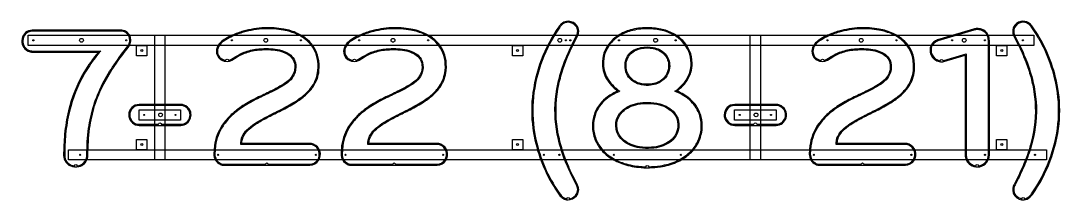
# Model space of a CAD drawing. Header units: millimetres. Extents: x -3 to 3042, y -1 to 523.
import ezdxf

# ---------------------------------------------------------------- set-up
doc = ezdxf.new("R2010")
doc.units = ezdxf.units.MM
for name, color, linetype in [('1_PRIEKIS', 7, 'Continuous'), ('2_GALAS', 2, 'Continuous'), ('3_REMAS', 1, 'Continuous')]:
    doc.layers.add(name, color=color, linetype=linetype)

# ---------------------------------------------------------------- blocks, each defined once
blk = doc.blocks.new('PRIEKIS')
at = {"layer": '1_PRIEKIS'}
for points in [[(1630.9, 497.9, 0.167744), (1621.4, 514.2, 0.220328), (1596, 521.9, 0.156293), (1580.2, 514, 0.055499), (1573.6, 506.3, 0.064514), (1521.6, 408.5, 0.06428), (1495.7, 300.3, 0.068182), (1499.2, 196.4, 0.09761), (1559.1, 37.7, 0.017671), (1575.3, 13.7, 0.080459), (1584.8, 4.6, 0.201735), (1606.7, 0.7, 0.223859), (1628.5, 17.1, 0.165039), (1630.9, 34.2, 0.069216), (1628.3, 42.5), (1615.8, 67.1, -0.021574), (1593.1, 118.8, -0.024568), (1578.3, 163.9, -0.037066), (1567.2, 221.2, -0.08251), (1573.2, 337.5, -0.030411), (1587.1, 386.8, -0.021064), (1603.5, 428.7, -0.01119), (1616.3, 456.1), (1628.5, 480.2, 0.106139), (1631.4, 493.2)], [(2902.5, 493.2, 0.110403), (2905.6, 479.8), (2918.1, 455.2, -0.021593), (2940.8, 403.5, -0.023886), (2955.3, 359.5, -0.037717), (2966.7, 301.1, -0.083135), (2960.5, 183.9, -0.036706), (2942.8, 124.1, -0.022126), (2922.1, 75.6, -0.010967), (2907, 45.3, 0.103527), (2902.6, 31.6, 0.20953), (2909.7, 10.8, 0.232221), (2935.8, 0.1, 0.164589), (2952.6, 7.3, 0.066891), (2960.3, 16, 0.064529), (3012.3, 113.8, 0.064282), (3038.2, 222, 0.068173), (3034.7, 325.9, 0.097602), (2974.8, 484.6, 0.017666), (2958.6, 508.6, 0.075504), (2949.6, 517.3, 0.213879), (2926.5, 521.5, 0.219022), (2905.4, 505, 0.069571), (2902.9, 497.9)], [(224.9, 432.1, 0.041828), (182, 371.9, 0.075265), (136.9, 259.8, 0.035528), (125.7, 192.3, 0.025679), (122.9, 129.9, 0.156769), (130, 109.4, 0.175594), (149.2, 97.2, 0.149541), (172.6, 98.8, 0.268466), (193.6, 125.4), (194.1, 131.2, -0.034304), (199, 208.7, -0.041598), (213.7, 274.7, -0.044416), (240.6, 339.3, -0.03085), (273, 393, -0.020691), (314, 448.3, 0.167057), (319.3, 464, 0.079153), (317.5, 477.6, 0.100765), (312.3, 486.8, 0.130987), (301.9, 493.8, 0.062555), (292.8, 495.8), (286.6, 496.2), (30.6, 496.1, 0.339535), (0.9, 471.6, 0.356874), (18.8, 434.8, 0.106707), (31.5, 432.1)], [(644.5, 165, -0.142318), (651.6, 189.5, -0.078358), (666, 206.5, -0.045767), (690.6, 224.4, -0.020565), (723, 242.5, -0.005091), (759.7, 260.9, 0.022062), (801.2, 283.9, 0.037189), (831.4, 306.1, 0.060556), (853.5, 330.7, 0.127653), (870.6, 378.1, 0.077363), (868.5, 415.6, 0.163489), (836.9, 468.3, 0.073391), (808.2, 486.6, 0.064114), (767.3, 499.3, 0.058046), (710.9, 503, 0.055273), (649, 493.2, 0.040413), (616.3, 481.1, 0.028624), (596.5, 470.9, 0.044178), (583.5, 461.3, 0.071836), (574.8, 450.8, 0.176609), (570.8, 428.5, 0.257139), (588.6, 407.2, 0.131963), (606, 405.1, 0.097435), (615.8, 408.7), (628.4, 416.4, -0.03529), (652.5, 428.5, -0.07059), (690.1, 437.8, -0.022287), (709.7, 439.1, -0.027246), (735.9, 438.4, -0.047228), (760.9, 433.8, -0.062291), (779.2, 425.7, -0.093751), (792.4, 413.6, -0.135181), (799.7, 394.3, -0.132279), (795.4, 367.3, -0.105825), (781.3, 349.1, -0.051468), (760.1, 334.1, -0.020055), (729.2, 317.7, -0.001756), (688.9, 298.3, 0.027521), (648.1, 275.4, 0.041688), (613.9, 249.1, 0.05819), (587.1, 218, 0.110548), (564.4, 158.7), (562.6, 133.6, 0.282974), (580.9, 104, 0.114033), (594, 100.9), (844, 100.9, 0.246304), (869.5, 115.4, 0.469719), (855, 162.7, 0.097845), (843.3, 165)], [(1017.2, 165, -0.142238), (1024.2, 189.5, -0.078359), (1038.7, 206.5, -0.045764), (1063.3, 224.4, -0.020552), (1095.7, 242.5, -0.005109), (1132.4, 260.9, 0.022056), (1173.9, 283.9, 0.037179), (1204, 306.1, 0.060547), (1226.2, 330.7, 0.127653), (1243.2, 378.1, 0.077405), (1241.2, 415.6, 0.163488), (1209.6, 468.3, 0.073396), (1180.8, 486.6, 0.064101), (1140, 499.3, 0.058048), (1083.5, 503, 0.055271), (1021.7, 493.2, 0.040417), (989, 481.1, 0.028581), (969.2, 470.9, 0.044165), (956.2, 461.3, 0.071822), (947.5, 450.8, 0.176654), (943.5, 428.5, 0.257121), (961.3, 407.2, 0.131952), (978.6, 405.1, 0.097453), (988.4, 408.7), (1001.1, 416.4, -0.035263), (1025.1, 428.5, -0.070588), (1062.8, 437.8, -0.022289), (1082.4, 439.1, -0.027248), (1108.6, 438.4, -0.047228), (1133.6, 433.8, -0.062295), (1151.9, 425.7, -0.093737), (1165.1, 413.6, -0.135107), (1172.4, 394.3, -0.132365), (1168.1, 367.3, -0.105807), (1154, 349.1, -0.051439), (1132.8, 334.1, -0.020083), (1101.8, 317.7, -0.001757), (1061.6, 298.3, 0.027529), (1020.8, 275.4, 0.041673), (986.5, 249.1, 0.058197), (959.8, 218, 0.110531), (937.1, 158.7), (935.3, 133.6, 0.282934), (953.5, 104, 0.114021), (966.7, 100.9), (1216.7, 100.9, 0.246317), (1242.1, 115.4, 0.469691), (1227.7, 162.7, 0.097845), (1216, 165)], [(1919.2, 318.1, 0.06082), (1943.6, 341.6, 0.093174), (1959.9, 372.5, 0.077329), (1963.7, 400, 0.19771), (1936.1, 465.8, 0.079737), (1908, 486.4, 0.069718), (1871.5, 499.3, 0.055878), (1830.7, 503.3, 0.066479), (1783, 496.7, 0.071137), (1747.3, 480.8, 0.084033), (1720.4, 456.5, 0.172973), (1700.8, 396.9, 0.143356), (1715.5, 349.8, 0.060033), (1732.5, 329.5, 0.028739), (1745.9, 318.1, 0.057609), (1715.3, 300.8, 0.058221), (1694.8, 281.5, 0.155841), (1672.1, 225.1, 0.089508), (1675.9, 186.4, 0.093907), (1693.8, 150.8, 0.075252), (1719.3, 126, 0.07315), (1757.7, 105.9, 0.062556), (1806.6, 95.1, 0.061629), (1870.6, 96.6, 0.061546), (1917.3, 109.8, 0.074797), (1954.4, 132.8, 0.086743), (1980, 164, 0.135003), (1993.3, 219, 0.069263), (1988.7, 247.8, 0.124275), (1963, 289.5, 0.059918), (1939.3, 307.8, 0.036403)], [(2388.6, 165, -0.142245), (2395.7, 189.5, -0.078379), (2410.2, 206.5, -0.045758), (2434.7, 224.4, -0.02057), (2467.1, 242.5, -0.005092), (2503.8, 260.9, 0.022063), (2545.3, 283.9, 0.037187), (2575.5, 306.1, 0.060524), (2597.6, 330.7, 0.127642), (2614.7, 378.1, 0.077407), (2612.7, 415.6, 0.163497), (2581, 468.3, 0.073389), (2552.3, 486.6, 0.064104), (2511.5, 499.3, 0.058049), (2455, 503, 0.05527), (2393.1, 493.2, 0.040416), (2360.4, 481.1, 0.028583), (2340.7, 470.9, 0.044176), (2327.6, 461.3, 0.071806), (2318.9, 450.8, 0.176669), (2314.9, 428.5, 0.257108), (2332.7, 407.2, 0.131956), (2350.1, 405.1, 0.097451), (2359.9, 408.7), (2372.5, 416.4, -0.035302), (2396.6, 428.5, -0.070587), (2434.2, 437.8, -0.022289), (2453.8, 439.1, -0.027246), (2480.1, 438.4, -0.047236), (2505.1, 433.8, -0.062291), (2523.3, 425.7, -0.093745), (2536.6, 413.6, -0.13516), (2543.8, 394.3, -0.132368), (2539.5, 367.3, -0.105818), (2525.4, 349.1, -0.051443), (2504.2, 334.1, -0.020074), (2473.3, 317.7, -0.001755), (2433, 298.3, 0.027519), (2392.2, 275.4, 0.041698), (2358, 249.1, 0.0582), (2331.2, 218, 0.110535), (2308.5, 158.7), (2306.7, 133.6, 0.282903), (2325, 104, 0.114033), (2338.2, 100.9), (2588.2, 100.9, 0.2463), (2613.6, 115.4, 0.469729), (2599.1, 162.7, 0.097864), (2587.4, 165)], [(2763.1, 423.2), (2763.1, 131, 0.239662), (2778.7, 102.5, 0.341725), (2821.6, 104.6, 0.22111), (2834.3, 131.8), (2834.3, 466.2, 0.090685), (2831.2, 480.8, 0.217064), (2811.3, 498.9, 0.088627), (2798.2, 500.9, 0.067761), (2787.9, 498.9), (2682.6, 467.4, 0.089109), (2670.8, 461.1, 0.178721), (2661.1, 444.4, 0.094032), (2661, 430.4, 0.248335), (2680.8, 406.4, 0.104525), (2694.6, 403.6, 0.05801), (2701.3, 404.8)], [(1777.1, 365.3, -0.106957), (1770.5, 386, -0.081776), (1771.7, 405.1, -0.218255), (1795.3, 435.5, -0.078615), (1814.2, 442.2, -0.09518), (1849.4, 442.4, -0.06659), (1867.1, 436.4, -0.086864), (1882.2, 425.1, -0.197091), (1894.9, 391.1, -0.106702), (1889.8, 369.3, -0.126725), (1873.6, 350, -0.080482), (1856.3, 341.3, -0.069897), (1836, 337.8, -0.079824), (1809.7, 340.9, -0.078498), (1791.9, 349.3, -0.107527)], [(313.8, 243.2, 0.360992), (344.2, 217.8), (466.1, 217.8, 0.315206), (494.8, 239.3, 0.299277), (485.4, 271.4, 0.179779), (465.3, 278.9), (344.2, 278.9, 0.411125), (313.3, 248.1)], [(1913, 187.4, -0.100797), (1894.8, 169.5, -0.07226), (1872.2, 158.9, -0.059083), (1844.3, 153.6, -0.057807), (1809.5, 154.9, -0.055376), (1784.9, 161.8, -0.071215), (1764.4, 173.9, -0.086492), (1750.4, 190.1, -0.345394), (1759.7, 257.4, -0.084578), (1779.4, 271.1, -0.068178), (1805, 279.4, -0.050888), (1834.1, 281.9, -0.061417), (1868.2, 277.6, -0.066561), (1891.8, 267.8, -0.083841), (1909.6, 252.8, -0.330639)], [(2057.9, 243.2, 0.360981), (2088.3, 217.8), (2210.2, 217.8, 0.3152), (2238.9, 239.3, 0.299323), (2229.6, 271.4, 0.179777), (2209.4, 278.9), (2088.3, 278.9, 0.411118), (2057.5, 248.1)]]:
    blk.add_lwpolyline(points, format="xyb", close=True, dxfattribs=at)
blk = doc.blocks.new('GALAS')
at = {"layer": '2_GALAS'}
for points in [[(1596.4, 3.3, -0.924752), (1604.4, 3.3, 0.239113), (1625.8, 18.5, 0.165477), (1628, 33.7, 0.069066), (1625.6, 41.2), (1613.1, 65.8, -0.021579), (1590.3, 117.7, -0.024574), (1575.4, 163.1, -0.037073), (1564.2, 220.9, -0.082503), (1570.3, 338.2, -0.030407), (1584.2, 387.8, -0.021424), (1601.1, 430.7, -0.010845), (1613.6, 457.4), (1625.8, 481.5, 0.104984), (1628.4, 493.1), (1628, 497.4, 0.166896), (1619.4, 512, 0.219926), (1596.5, 519, 0.156865), (1582.2, 511.8, 0.055793), (1576, 504.5, 0.064518), (1524.4, 407.4, 0.064275), (1498.7, 300, 0.068188), (1502.2, 196.9, 0.097606), (1561.7, 39.3, 0.017587), (1577.7, 15.5, 0.080056), (1586.5, 7.1, 0.105231)], [(2937.5, 3.3, 0.145434), (2950.7, 9.6, 0.067253), (2957.9, 17.8, 0.064533), (3009.5, 114.9, 0.064277), (3035.2, 222.3, 0.068179), (3031.7, 325.4, 0.097599), (2972.2, 483, 0.017583), (2956.2, 506.8, 0.080256), (2947.4, 515.1, 0.208072), (2927.2, 518.5, 0.2186), (2908, 503.7, 0.068329), (2905.9, 497.5), (2905.5, 493.1, 0.109097), (2908.3, 481.1), (2920.8, 456.5, -0.021597), (2943.6, 404.6, -0.023891), (2958.2, 360.3, -0.037724), (2969.7, 301.4, -0.083127), (2963.4, 183.3, -0.036698), (2945.6, 123, -0.022122), (2924.9, 74.3, -0.010221), (2909.9, 44.3, 0.109505), (2905.6, 31.1, 0.207508), (2912, 12.8, 0.176852), (2929.5, 3.3, -0.926823)], [(231.4, 435.1, 0.012258), (215.5, 415.7, 0.033461), (183.1, 367.7, 0.073312), (139.9, 259.1, 0.035533), (128.7, 192.1, 0.025648), (125.9, 130, 0.156485), (132.4, 111.2, 0.175866), (149.9, 100.1, 0.029374), (154.2, 99.4, -0.947935), (162.2, 99.4, 0.0866), (173.6, 102.5, 0.247513), (190.7, 125.8), (191.1, 131.3, -0.034258), (196, 209.1, -0.041602), (210.9, 275.6, -0.044408), (238, 340.7, -0.030844), (270.5, 394.7, -0.020681), (311.6, 450.1, 0.167611), (316.3, 464.1, 0.078973), (314.6, 476.7, 0.100498), (310.1, 484.8, 0.1316), (300.8, 490.9, 0.062153), (292.5, 492.8), (286.6, 493.2), (30.7, 493.1, 0.339726), (3.8, 470.9, 0.356572), (20, 437.5, 0.106851), (31.5, 435.1)], [(605.7, 408.1, 0.095187), (614.2, 411.2), (626.9, 419, -0.035323), (651.3, 431.3, -0.070548), (689.8, 440.8, -0.022271), (709.6, 442.1, -0.027283), (736.2, 441.4, -0.047304), (761.8, 436.6, -0.062436), (780.8, 428.3, -0.090371), (794.5, 415.9, -0.138711), (802.7, 394.7, -0.128659), (798.4, 366.7, -0.108834), (783.2, 346.8, -0.051403), (761.6, 331.5, -0.020045), (730.5, 315, -0.001757), (690.2, 295.6, 0.027509), (649.8, 272.9, 0.041664), (615.9, 246.9, 0.058163), (589.6, 216.3, 0.11037), (567.4, 158.4), (565.6, 133.5, 0.28183), (582.2, 106.7, 0.114162), (594.1, 103.9), (714.2, 103.9, -0.999367), (722.2, 103.9), (843.9, 103.9, 0.246604), (866.9, 117.1, 0.46947), (853.8, 160, 0.097992), (843.3, 162), (641.5, 162, -0.016904), (641.6, 167.8, -0.127396), (649, 191.1, -0.078227), (664.1, 208.7, -0.045724), (689, 226.9, -0.020555), (721.6, 245.1, -0.005091), (758.3, 263.5, 0.022047), (799.6, 286.5, 0.037156), (829.4, 308.3, 0.060495), (851, 332.4, 0.12771), (867.6, 378.4, 0.077312), (865.6, 415, 0.163553), (834.9, 466, 0.073448), (806.9, 483.9, 0.064145), (766.8, 496.3, 0.058058), (711, 500, 0.055256), (649.8, 490.3, 0.040454), (617.5, 478.4, 0.028567), (598.1, 468.3, 0.044006), (585.5, 459.1, 0.071524), (577.4, 449.3, 0.176084), (573.7, 429.1, 0.257521), (589.7, 410, 0.067584), (597.7, 408, -0.935496)], [(978.4, 408.1, 0.095226), (986.9, 411.2), (999.6, 419, -0.035297), (1024, 431.3, -0.070547), (1062.5, 440.8, -0.022273), (1082.3, 442.1, -0.027285), (1108.9, 441.4, -0.047303), (1134.5, 436.6, -0.06244), (1153.5, 428.3, -0.090354), (1167.2, 415.9, -0.138637), (1175.3, 394.7, -0.132785), (1170.8, 366, -0.105598), (1155.9, 346.8, -0.051373), (1134.3, 331.5, -0.020073), (1103.2, 315, -0.001759), (1062.9, 295.6, 0.027516), (1022.4, 272.9, 0.041649), (988.6, 246.9, 0.058169), (962.3, 216.3, 0.110352), (940.1, 158.4), (938.3, 133.5, 0.281785), (954.9, 106.7, 0.114149), (966.7, 103.9), (1086.9, 103.9, -0.999367), (1094.9, 103.9), (1216.6, 103.9, 0.246616), (1239.6, 117.1, 0.469441), (1226.5, 160, 0.097992), (1216, 162), (1014.1, 162, -0.016891), (1014.2, 167.8, -0.130671), (1022.1, 191.7, -0.075756), (1036.7, 208.7, -0.04572), (1061.7, 226.9, -0.020542), (1094.3, 245.1, -0.005108), (1131, 263.5, 0.022042), (1172.3, 286.5, 0.037145), (1202.1, 308.3, 0.060486), (1223.7, 332.4, 0.127711), (1240.3, 378.4, 0.077355), (1238.3, 415, 0.163552), (1207.6, 466, 0.073452), (1179.6, 483.9, 0.064132), (1139.5, 496.3, 0.058061), (1083.7, 500, 0.055253), (1022.5, 490.3, 0.040458), (990.2, 478.4, 0.028523), (970.8, 468.3, 0.043992), (958.2, 459.1, 0.071509), (950.1, 449.3, 0.176133), (946.4, 429.1, 0.257502), (962.4, 410, 0.067572), (970.4, 408, -0.935532)], [(1913.3, 317.4, 0.011296), (1921.5, 323.7, 0.051438), (1941.2, 343.4, 0.093105), (1957, 373.4, 0.077416), (1960.7, 400, 0.195572), (1934.5, 463.1, 0.079931), (1907.3, 483.3, 0.071382), (1870.9, 496.4, 0.055913), (1830.7, 500.3, 0.066449), (1783.8, 493.8, 0.071093), (1748.9, 478.3, 0.083985), (1722.8, 454.7, 0.173039), (1703.8, 397, 0.143425), (1718, 351.4, 0.060091), (1734.6, 331.7, 0.027712), (1747.2, 320.9), (1751.8, 317.4, 0.013237), (1741, 312.6, 0.048267), (1716.5, 298, 0.056738), (1697.1, 279.6, 0.155887), (1675.1, 224.9, 0.089492), (1678.7, 187.2, 0.093943), (1696.2, 152.6, 0.075294), (1721.1, 128.4, 0.073182), (1758.8, 108.7, 0.062578), (1806.9, 98.1, 0.020881), (1828.4, 96.8, -0.993032), (1836.4, 96.8, 0.034366), (1871.1, 99.7, 0.060283), (1916.1, 112.5, 0.074759), (1952.5, 135.1, 0.086708), (1977.3, 165.5, 0.135044), (1990.3, 218.9, 0.069232), (1985.8, 246.9, 0.124334), (1960.9, 287.3, 0.059955), (1937.8, 305.2, 0.035188), (1918.7, 315.1)], [(2349.8, 408.1, 0.095172), (2358.3, 411.2), (2371, 419, -0.035335), (2395.5, 431.3, -0.070545), (2433.9, 440.8, -0.022273), (2453.7, 442.1, -0.027282), (2480.3, 441.4, -0.047311), (2505.9, 436.6, -0.062436), (2524.9, 428.3, -0.09397), (2539, 415.4, -0.134882), (2546.8, 394.7, -0.132789), (2542.2, 366, -0.105609), (2527.4, 346.8, -0.051377), (2505.7, 331.5, -0.020064), (2474.6, 315, -0.001757), (2434.4, 295.6, 0.027506), (2393.9, 272.9, 0.041674), (2360, 246.9, 0.058173), (2333.7, 216.3, 0.110357), (2311.5, 158.4), (2309.7, 133.5, 0.281752), (2326.3, 106.7, 0.114162), (2338.2, 103.9), (2458.3, 103.9, -0.999367), (2466.3, 103.9), (2588.1, 103.9, 0.246601), (2611.1, 117.1, 0.469482), (2598, 160, 0.098011), (2587.4, 162), (2385.6, 162, -0.016896), (2385.7, 167.8, -0.127333), (2393.1, 191.1, -0.078247), (2408.2, 208.7, -0.045714), (2433.1, 226.9, -0.02056), (2465.8, 245.1, -0.005091), (2502.5, 263.5, 0.022049), (2543.8, 286.5, 0.037153), (2573.5, 308.3, 0.060463), (2595.1, 332.4, 0.1277), (2611.7, 378.4, 0.077358), (2609.7, 415, 0.163561), (2579.1, 466, 0.073445), (2551, 483.9, 0.064135), (2510.9, 496.3, 0.058061), (2455.1, 500, 0.055253), (2393.9, 490.3, 0.040457), (2361.7, 478.4, 0.028526), (2342.2, 468.3, 0.044003), (2329.6, 459.1, 0.071495), (2321.5, 449.3, 0.176148), (2317.9, 429.1, 0.257488), (2333.8, 410, 0.067606), (2341.9, 408, -0.935494)], [(2766.1, 427.2), (2766.1, 131.1, 0.239964), (2780.4, 105, 0.119527), (2794.4, 99.5, -0.939053), (2802.4, 99.4, 0.154802), (2820.2, 107.3, 0.215307), (2831.3, 131.8), (2831.3, 466.1, 0.090384), (2828.5, 479.6, 0.217374), (2810.4, 496.1, 0.087919), (2798.4, 497.9, 0.068158), (2788.8, 496), (2683.5, 464.5, 0.088639), (2672.7, 458.7, 0.179251), (2664, 443.9, 0.093571), (2664, 431, 0.248616), (2682, 409.1, 0.066393), (2690, 406.9, -0.910604), (2697.9, 407, 0.024758), (2700.5, 407.6)], [(1774.5, 363.8, -0.10693), (1767.6, 385.7, -0.081905), (1768.8, 405.8, -0.217953), (1793.8, 438.2, -0.078499), (1813.6, 445.1, -0.095259), (1850, 445.3, -0.066693), (1868.4, 439.1, -0.086978), (1884.4, 427.1, -0.19685), (1897.9, 391, -0.106772), (1892.5, 368, -0.126605), (1875.4, 347.6, -0.080399), (1857.3, 338.5, -0.06985), (1836.1, 334.8, -0.079917), (1808.9, 338, -0.078616), (1790.2, 346.8, -0.107599)], [(400.7, 220.8, -1.001105), (408.7, 220.8), (466, 220.8, 0.314696), (491.9, 240.2, 0.299541), (483.5, 269.1, 0.179863), (465.2, 275.9), (343.3, 275.9, 0.400795), (316.3, 248.2), (316.7, 243.6, 0.359754), (344.2, 220.8)], [(1915.5, 185.7, -0.100759), (1896.4, 167, -0.07219), (1873.1, 156, -0.059044), (1844.5, 150.6, -0.057847), (1809.1, 152, -0.055443), (1783.7, 159, -0.071318), (1762.5, 171.5, -0.086591), (1747.8, 188.6, -0.345276), (1757.6, 259.5, -0.084483), (1778.1, 273.8, -0.068115), (1804.4, 282.4, -0.05084), (1834.1, 284.9, -0.061473), (1869, 280.5, -0.066642), (1893.4, 270.4, -0.083935), (1911.9, 254.8, -0.330662)], [(2144.8, 220.8, -1.001105), (2152.8, 220.8), (2210.1, 220.8, 0.314692), (2236, 240.2, 0.299589), (2227.6, 269.1, 0.179862), (2209.4, 275.9), (2087.5, 275.9, 0.400793), (2060.5, 248.2), (2060.9, 243.6, 0.359737), (2088.3, 220.8)]]:
    blk.add_lwpolyline(points, format="xyb", close=True, dxfattribs=at)
for centre, radius in [((34, 466.5), 1.6), ((175.1, 466.5), 5.5), ((306.3, 466.5), 1.6), ((615.7, 466.5), 1.6), ((714.8, 466.5), 5.5), ((817.8, 466.5), 1.6), ((988.4, 466.5), 1.6), ((1087.5, 466.5), 5.5), ((1190.5, 466.5), 1.6), ((1576, 466.5), 5.5), ((1594, 466.5), 1.6), ((1607, 466.5), 1.6), ((1749.3, 466.5), 1.6), ((1856.7, 466.5), 5.5), ((1915.5, 466.5), 1.6), ((2359.9, 466.5), 1.6), ((2458.9, 466.5), 5.5), ((2562, 466.5), 1.6), ((2725, 466.5), 1.6), ((2760.7, 466.5), 5.5), ((2821.2, 466.5), 1.6), ((2932.4, 466.5), 1.6), ((358.9, 248.4), 1.6), ((406.8, 248.4), 5.5), ((450.5, 248.4), 1.6), ((2103, 248.4), 1.6), ((2150.9, 248.4), 5.5), ((2194.7, 248.4), 1.6), ((171.5, 131.5), 1.6), ((575.7, 131.5), 1.6), ((861.7, 131.5), 1.6), ((948.4, 131.5), 1.6), ((1234.3, 131.5), 1.6), ((1529, 131.5), 1.6), ((1574.7, 131.5), 1.6), ((1734.4, 131.5), 1.6), ((1930.7, 131.5), 1.6), ((2319.8, 131.5), 1.6), ((2605.8, 131.5), 1.6), ((2821.3, 131.5), 1.6), ((2967.8, 131.5), 1.6)]:
    blk.add_circle(centre, radius, dxfattribs=at)
blk = doc.blocks.new('REMAS')
at = {"layer": '3_REMAS'}
for points in [[(19, 481.5), (2964, 481.5), (2964, 451.5), (19, 451.5)], [(389.7, 481.5), (419.7, 481.5), (419.7, 116.5), (389.7, 116.5)], [(2133.9, 481.5), (2163.9, 481.5), (2163.9, 116.5), (2133.9, 116.5)], [(336.7, 451.5), (366.7, 451.5), (366.7, 421.5), (336.7, 421.5)], [(1437.4, 451.5), (1467.4, 451.5), (1467.4, 421.5), (1437.4, 421.5)], [(2855.5, 451.5), (2885.5, 451.5), (2885.5, 421.5), (2855.5, 421.5)], [(343.9, 263.4), (465.5, 263.4), (465.5, 233.4), (343.9, 233.4)], [(2088, 263.4), (2209.7, 263.4), (2209.7, 233.4), (2088, 233.4)], [(336.7, 176.5), (366.7, 176.5), (366.7, 146.5), (336.7, 146.5)], [(1437.4, 176.5), (1467.4, 176.5), (1467.4, 146.5), (1437.4, 146.5)], [(2855.5, 176.5), (2885.5, 176.5), (2885.5, 146.5), (2855.5, 146.5)], [(137, 146.5), (3002, 146.5), (3002, 116.5), (137, 116.5)]]:
    blk.add_lwpolyline(points, close=True, dxfattribs=at)
for centre in [(351.7, 436.5), (1452.4, 436.5), (2870.5, 436.5), (351.7, 161.5), (1452.4, 161.5), (2870.5, 161.5)]:
    blk.add_circle(centre, 3, dxfattribs=at)

msp = doc.modelspace()

# ---------------------------------------------------------------- block references
at = {"layer": '1_PRIEKIS'}
msp.add_blockref('PRIEKIS', (0, 0), dxfattribs=at)
at = {"layer": '2_GALAS'}
msp.add_blockref('GALAS', (0, 0), dxfattribs=at)
at = {"layer": '3_REMAS'}
msp.add_blockref('REMAS', (0, 0), dxfattribs=at)

doc.saveas('drawing.dxf')
